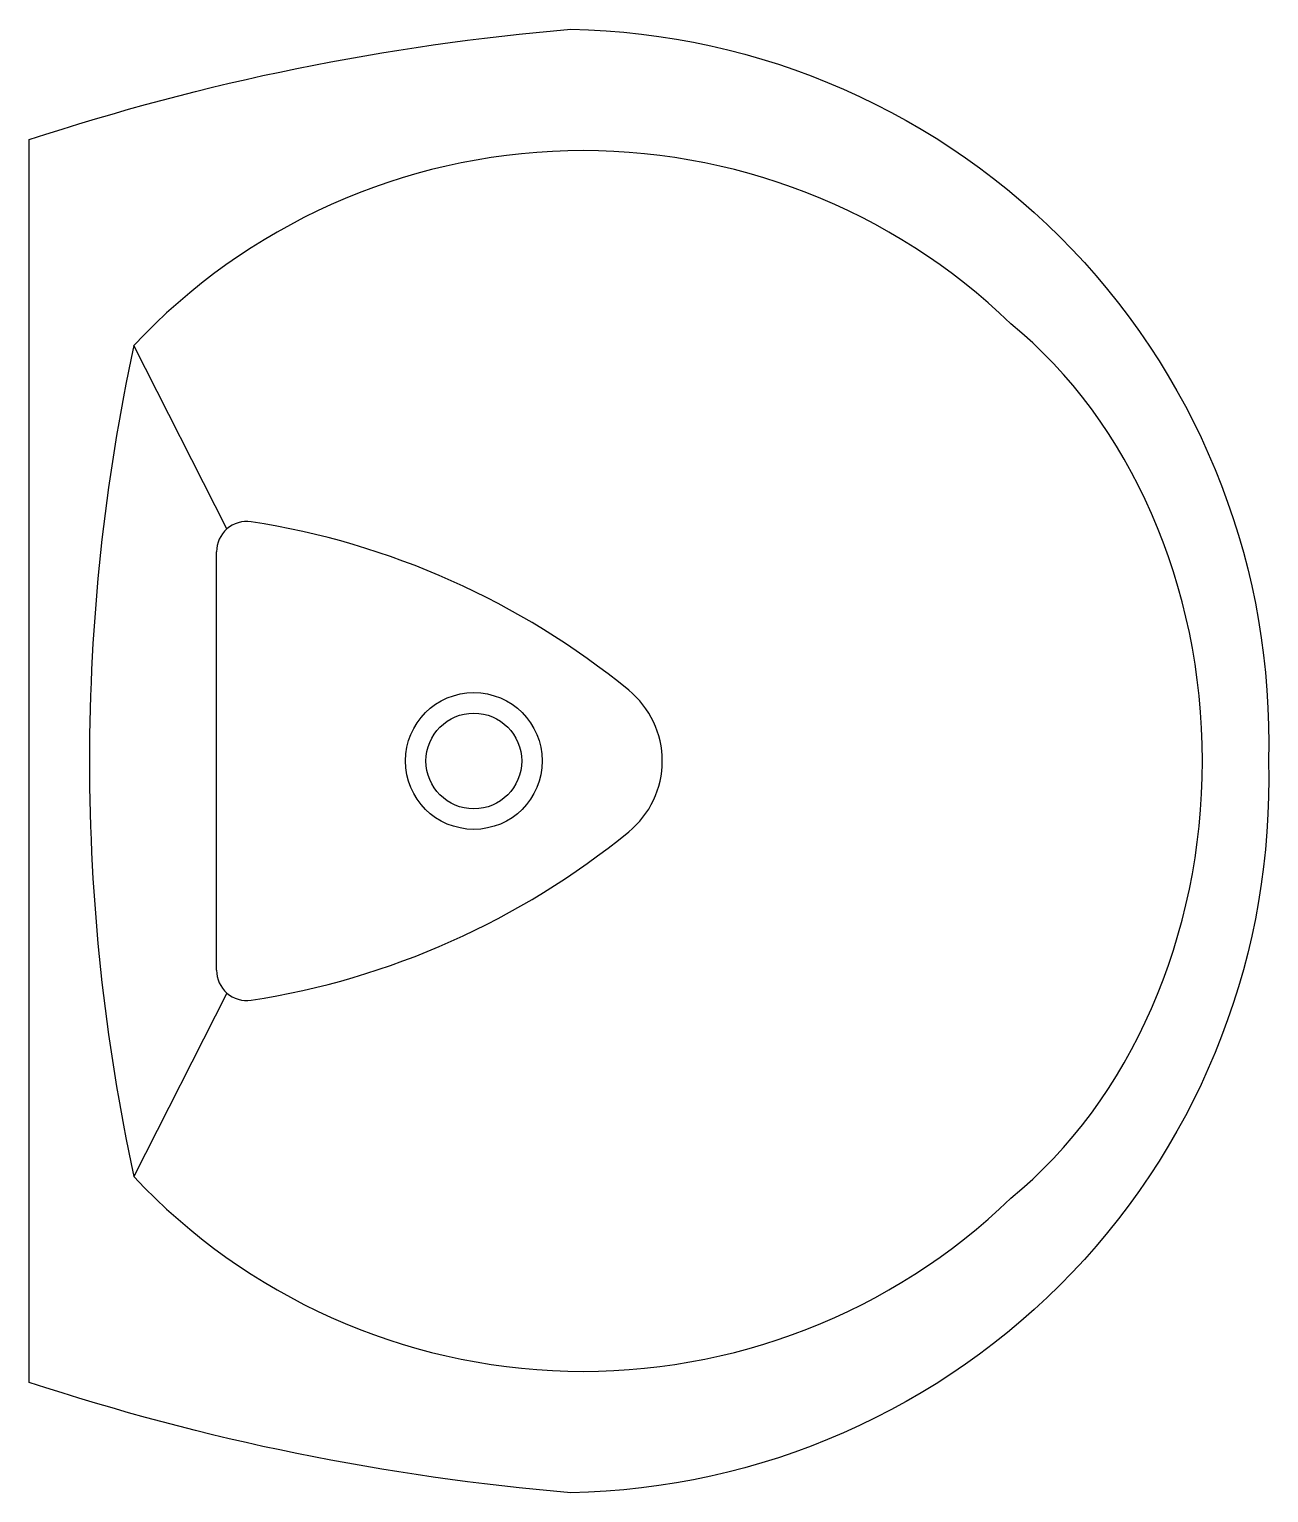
# Model space of a CAD drawing. Header units: millimetres. Extents: x 65.253 to 65.801, y 227.548 to 228.194.
import ezdxf

# ---------------------------------------------------------------- set-up
doc = ezdxf.new("R2010")
doc.units = ezdxf.units.MM
doc.header["$MEASUREMENT"] = 0
doc.layers.add('021', color=1, linetype='CONTINUOUS')

msp = doc.modelspace()

# ---------------------------------------------------------------- linework, layer by layer
at = {"layer": '021', "linetype": 'Continuous'}
for p, q in [((65.34074, 227.9731), (65.2996, 228.05412)), ((65.34074, 227.9731), (65.2996, 228.05412)), ((65.33615, 227.77831), (65.33615, 227.96297)), ((65.34074, 227.76819), (65.2996, 227.68717))]:
    msp.add_line(p, q, dxfattribs=at)
at = {"layer": '021', "linetype": 'Continuous', "ltscale": 0.05}
msp.add_lwpolyline([(65.25346, 227.59629), (65.25346, 228.145, -0.058976), (65.49254, 228.19374, -0.417277), (65.80054, 227.87065, -0.417277), (65.49254, 227.54755, -0.058976), (65.25346, 227.59629)], format="xyb", close=True, dxfattribs=at)
at = {"layer": '021', "linetype": 'Continuous'}
for radius in [0.0302, 0.02114]:
    msp.add_circle((65.44973, 227.87065), radius, dxfattribs=at)
at = {"layer": '021', "linetype": 'Continuous', "ltscale": 0.05}
for centre, radius, start, end in [((65.49793, 227.86849), 0.27165, 45.94375, 136.89454), ((66.14923, 227.87064), 0.86921, 167.81415, 192.1851), ((65.34961, 227.96297), 0.01346, 82.44094, 180.00002), ((65.34961, 227.77832), 0.01346, 179.99998, 277.55906), ((65.49793, 227.8728), 0.27165, 223.10546, 314.05632)]:
    msp.add_arc(centre, radius, start, end, dxfattribs=at)
at = {"layer": '021', "linetype": 'Continuous'}
for centre, radius, start, end in [((65.29817, 227.63313), 0.34729, 50.70457, 81.18574), ((65.49254, 227.87064), 0.04039, 309.29543, 50.70457), ((65.29817, 228.10816), 0.34729, 278.81426, 309.29543)]:
    msp.add_arc(centre, radius, start, end, dxfattribs=at)
at = {"layer": '021', "linetype": 'Continuous', "ltscale": 0.05}
msp.add_ellipse((65.57815, 227.87065), major_axis=(0, -0.23349), ratio=0.827671, start_param=0.597276, end_param=2.544319, dxfattribs=at)

doc.saveas('drawing.dxf')
